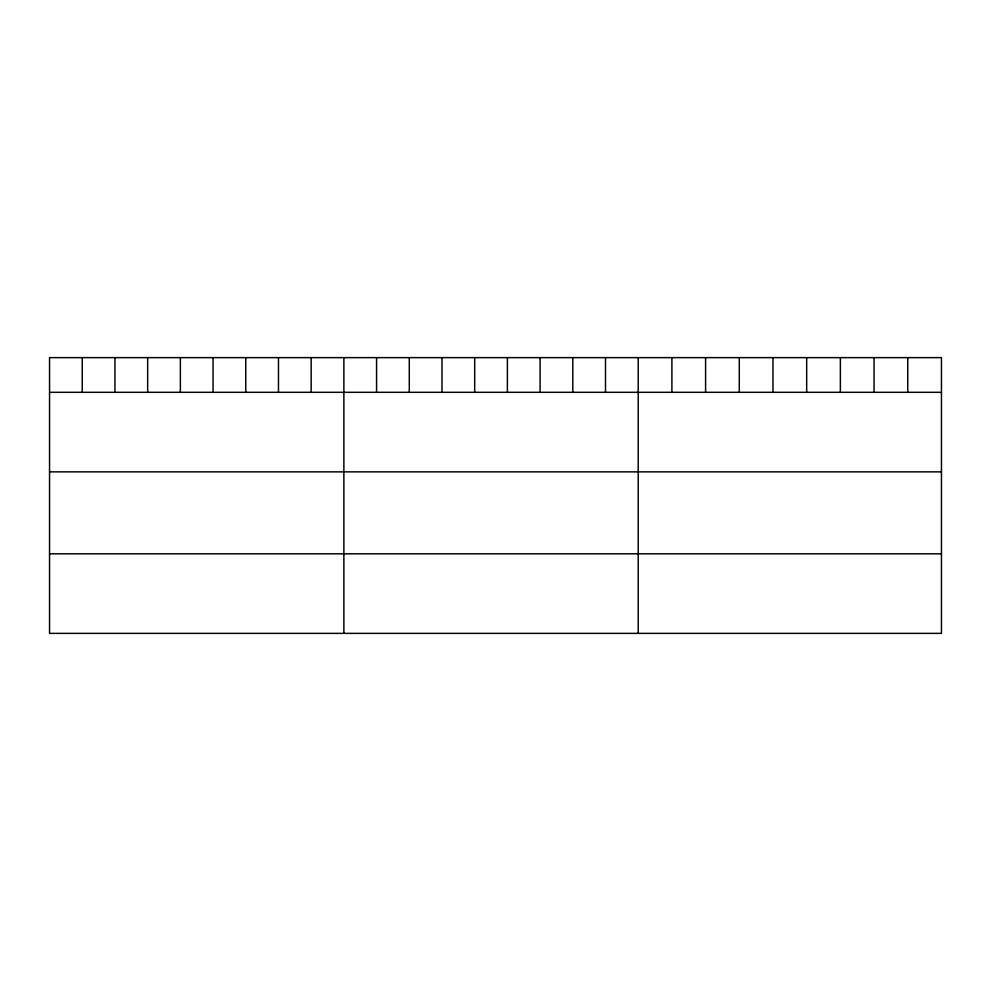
<?xml version="1.0" encoding="UTF-8"?>
<svg xmlns="http://www.w3.org/2000/svg" width="991" height="991" viewBox="0 0 991 991"><rect width="100%" height="100%" fill="white"/><g stroke="black" fill="none" stroke-linecap="round" stroke-linejoin="round"><path stroke-width="1.49" d="M941.45 392.312L941.45 633.373L49.55 633.373L49.55 357.627L941.45 357.627L941.45 392.312L49.55 392.312M49.55 471.865L941.45 471.865M49.55 553.82L941.45 553.82M907.756 357.627L907.756 392.312M874.062 357.627L874.062 392.312M840.368 357.627L840.368 392.312M806.674 357.627L806.674 392.312M772.98 357.627L772.98 392.312M739.286 357.627L739.286 392.312M705.592 357.627L705.592 392.312M671.898 357.627L671.898 392.312M638.204 357.627L638.204 633.373M605.501 357.627L605.501 392.312M572.798 357.627L572.798 392.312M540.095 357.627L540.095 392.312M507.392 357.627L507.392 392.312M474.689 357.627L474.689 392.312M441.986 357.627L441.986 392.312M409.283 357.627L409.283 392.312M376.58 357.627L376.58 392.312M343.877 357.627L343.877 633.373M311.174 357.627L311.174 392.312M278.471 357.627L278.471 392.312M245.768 357.627L245.768 392.312M213.065 357.627L213.065 392.312M180.362 357.627L180.362 392.312M147.659 357.627L147.659 392.312M114.956 357.627L114.956 392.312M82.253 357.627L82.253 392.312"/></g></svg>
